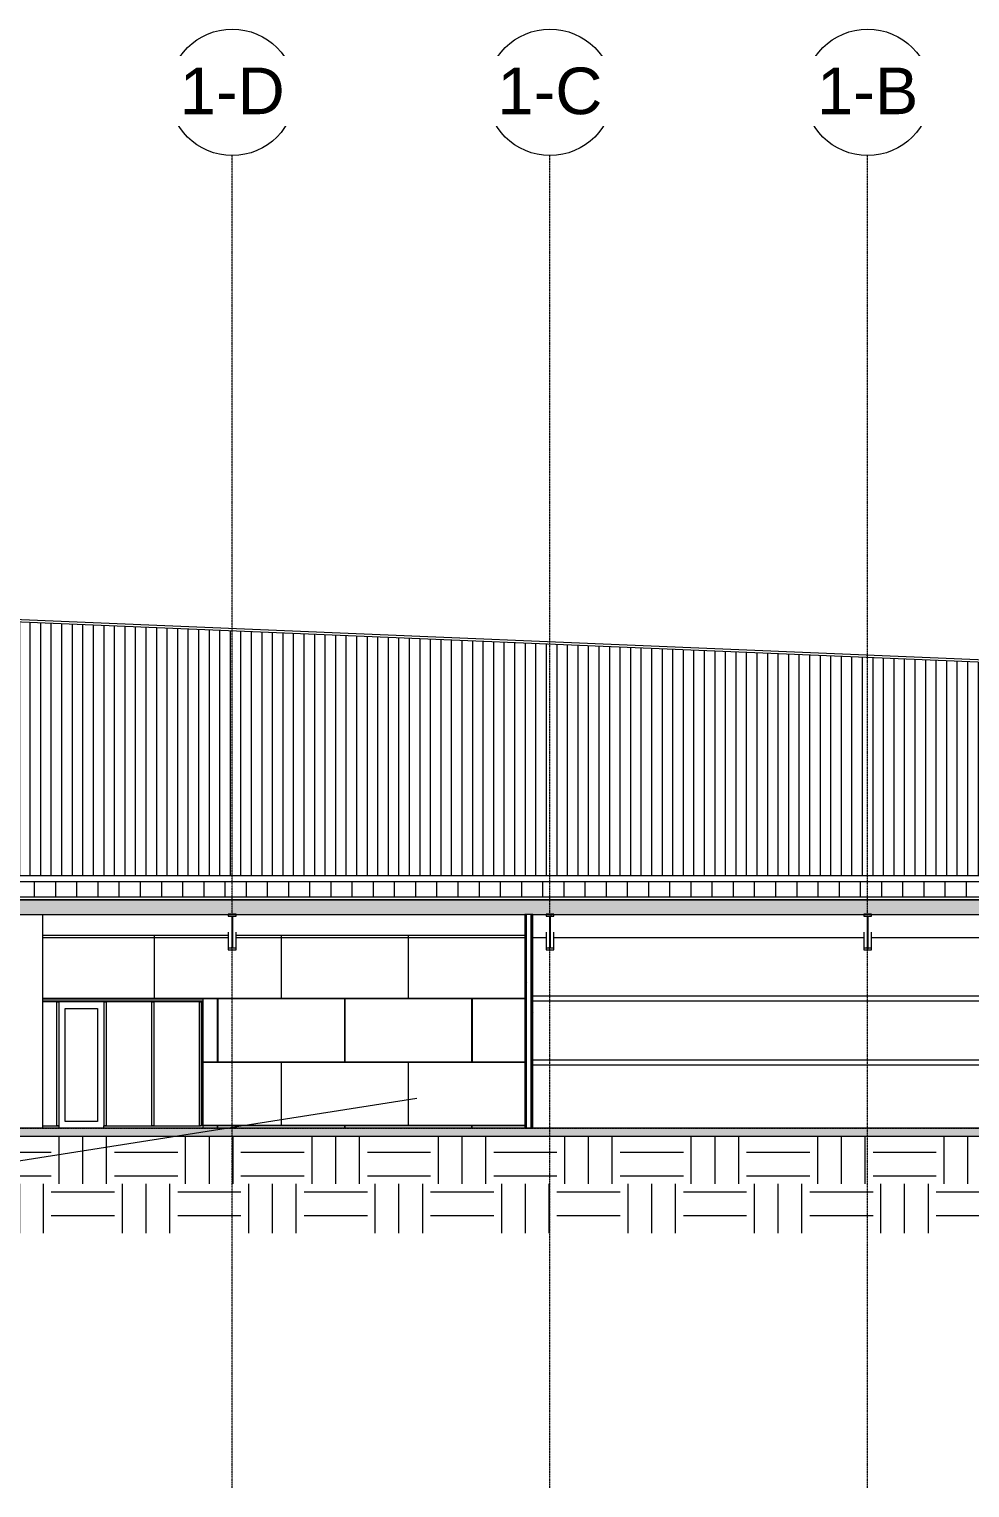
# Model space of a CAD drawing. Header units: inches. Extents: x 21386 to 98546, y -290 to 853.
# Drawn here: x 28353 to 29067, y -273 to 835 of the extents above; entities that cross this region are included whole.
import ezdxf

# ---------------------------------------------------------------- set-up
doc = ezdxf.new("R2010")
doc.units = ezdxf.units.IN
doc.header["$MEASUREMENT"] = 0
doc.linetypes.add('Grid Line 1_2_', pattern=[0.875, 0.5, -0.125, 0.125, -0.125])
for name, color, linetype, lineweight in [('A-ANNO-IDEN', 131, 'Continuous', 9), ('A-CLNG', 13, 'Continuous', 13), ('A-CLNG-PATT', 13, 'Continuous', 25), ('A-DOOR', 31, 'Continuous', 13), ('A-FLOR', 192, 'Continuous', 13), ('A-FLOR-LEVL', 51, 'Continuous', 9), ('A-FLOR-PATT', 8, 'Continuous', 25), ('A-GLAZ-CURT', 52, 'Continuous', 13), ('A-GLAZ-CWMG', 51, 'Continuous', 13), ('A-ROOF', 132, 'Continuous', 13), ('A-ROOF-PATT', 132, 'Continuous', 13), ('A-WALL', 113, 'Continuous', 13), ('A-WALL-PATT', 111, 'Continuous', 25), ('C-TOPO', 7, 'Continuous', 13), ('I-WALL', 2, 'Continuous', 13), ('S-BEAM', 12, 'Continuous', 13), ('S-GRID', 1, 'Continuous', 9), ('S-GRID-IDEN', 1, 'Continuous', 9)]:
    doc.layers.add(name, color=color, linetype=linetype, lineweight=lineweight)
doc.styles.add('Arial_2', font='arial.ttf', dxfattribs={"height": 35.407186})
pattern_1 = [(45, (22033.272, 107.706), (-19.007, 19.007), []), (45, (22033.272, 136.506), (-19.007, 19.007), [])]
pattern_2 = [(0, (22033.272, 107.706), (61.44, 15.36), [2.534, -43.546, 2.534, -43.546, -245.76]), (0, (22033.272, 107.706), (61.44, 15.36), [-92.16, 2.534, -89.626, 2.534, -43.546, -107.52]), (0, (22033.272, 107.706), (61.44, 15.36), [-230.4, 2.534, -28.186, 2.534, -74.266]), (120, (22056.312, 115.386), (-44.02215, 45.5286), [2.534, -43.546, 2.534, -43.546, -245.76]), (120, (22056.312, 115.386), (-44.02215, 45.5286), [-92.16, 2.534, -89.626, 2.534, -43.546, -107.52]), (120, (22056.312, 115.386), (-44.02215, 45.5286), [-230.4, 2.534, -28.186, 2.534, -74.266]), (240, (22063.992, 146.106), (-17.41785, -60.8886), [2.534, -43.546, 2.534, -43.546, -245.76]), (240, (22063.992, 146.106), (-17.41785, -60.8886), [-92.16, 2.534, -89.626, 2.534, -43.546, -107.52]), (240, (22063.992, 146.106), (-17.41785, -60.8886), [-230.4, 2.534, -28.186, 2.534, -74.266])]

# ---------------------------------------------------------------- blocks, each defined once
blk = doc.blocks.new('Struct_Xcel_Sports Complex_rvt-2-Building Section - North_South looking East _ Clinic')
at = {"layer": 'A-FLOR-PATT', "lineweight": 9}
h = blk.add_hatch(dxfattribs=at)
h.set_pattern_fill('FP_25', color=256, style=0, pattern_type=2)
h.set_pattern_definition([(50, (22033.27, 107.706), (55.0854, -4.8198), [5.76, -63.36]), (355, (22033.27, 107.706), (-10.6557, 57.7685), [4.608, -50.688]), (100.451, (22037.863, 107.305), (44.4295, 52.9487), [4.895, -53.848]), (46.184, (22033.27, 123.066), (81.9644, -12.712), [8.64, -95.04]), (96.636, (22040.1, 122.01), (71.7815, 74.8124), [7.343, -80.772]), (351.184, (22033.27, 123.07), (71.782, 74.8124), [6.912, -76.032]), (21, (22040.95, 119.226), (45.842, -30.9215), [5.76, -63.36]), (326, (22040.95, 119.226), (18.687, 55.6915), [4.608, -50.688]), (71.451, (22044.77, 116.65), (64.529, 24.77), [4.895, -53.848]), (37.5, (22033.272, 107.706), (0.9339, 25.5668), [2.534, -47.539, 2.534, -48.922, -50.88]), (37.5, (22033.272, 107.706), (0.9339, 25.5668), [-101.53, 2.534, -48.346]), (7.5, (22033.272, 107.706), (20.20404, 30.2913), [2.534, -26.803, 2.534, -46.387, -19.392]), (7.5, (22033.272, 107.706), (20.20404, 30.2913), [-78.259, 2.534, -16.858]), (327.5, (22016.146, 107.706), (40.9978, -1.7324), [2.534, -16.666, 2.534, -57.37, -79.488]), (327.5, (22016.146, 107.706), (40.9978, -1.7324), [-79.104, 2.534, -76.954]), (317.5, (22008.466, 107.706), (44.7889, 7.6878), [2.534, -22.426, 2.534, -37.248, -56.448]), (317.5, (22008.466, 107.706), (44.7889, 7.6878), [-64.742, 2.534, -53.914])])
h.paths.add_polyline_path([(22104.3, -6), (22790.8, -6), (22790.8, 0), (20899.6, 0), (20899.6, -6), (21794.5, -6)], flags=0)
at = {"layer": 'A-FLOR', "color": 7}
for p, q in [((22790.8, 0), (20899.6, 0)), ((20899.6, -6), (22790.8, -6))]:
    blk.add_line(p, q, dxfattribs=at)
blk = doc.blocks.new('W-Wide Flange - 2_-3_ deep-1401636-Building Section - North_South looking East _ Clinic')
at = {"layer": 'S-BEAM', "lineweight": 9}
h = blk.add_hatch(dxfattribs=at)
h.set_pattern_fill('FP_17', color=8, style=0, pattern_type=2)
h.set_pattern_definition(pattern_1)
h.paths.add_polyline_path([(21870.6, 135.4), (21870.6, 136.8), (21868.6, 136.8), (21868.3, 137), (21868, 137.3), (21867.9, 137.7), (21868, 160.4), (21868.1, 160.7), (21868.4, 161), (21868.8, 161.1), (21870.6, 161.1), (21870.6, 162.4), (21864.6, 162.4), (21864.6, 161.1), (21866.5, 161), (21866.8, 160.9), (21867.1, 160.6), (21867.2, 160.2), (21867.2, 137.5), (21867, 137.1), (21866.7, 136.8), (21866.3, 136.8), (21864.6, 136.8), (21864.6, 135.4)], flags=0)
at = {"layer": 'S-BEAM', "color": 7}
for p, q in [((21870.6, 162.4), (21864.6, 162.4)), ((21864.6, 162.4), (21864.6, 161.1)), ((21864.6, 161.1), (21866.3, 161.1)), ((21867.2, 160.2), (21867.2, 137.7)), ((21867.9, 137.7), (21867.9, 160.2)), ((21868.8, 161.1), (21870.6, 161.1)), ((21870.6, 161.1), (21870.6, 162.4)), ((21866.3, 136.8), (21864.6, 136.8)), ((21864.6, 136.8), (21864.6, 135.4)), ((21864.6, 135.4), (21870.6, 135.4)), ((21870.6, 136.8), (21868.8, 136.8)), ((21870.6, 135.4), (21870.6, 136.8))]:
    blk.add_line(p, q, dxfattribs=at)
at = {"layer": 'S-BEAM', "color": 8, "lineweight": 9}
for p, q in [((21864.6, 148.8), (21864.6, 136.8)), ((21870.6, 136.8), (21870.6, 148.8))]:
    blk.add_line(p, q, dxfattribs=at)
at = {"layer": 'S-BEAM', "color": 7, "flags": 128}
for points in [[(21866.3, 161.1), (21866.5, 161), (21866.7, 161), (21866.8, 160.9), (21867, 160.7), (21867.1, 160.6), (21867.2, 160.4), (21867.2, 160.2)], [(21867.9, 160.2), (21868, 160.4), (21868, 160.6), (21868.1, 160.7), (21868.3, 160.9), (21868.4, 161), (21868.6, 161), (21868.8, 161.1)], [(21867.2, 137.7), (21867.2, 137.5), (21867.1, 137.3), (21867, 137.1), (21866.8, 137), (21866.7, 136.8), (21866.5, 136.8), (21866.3, 136.8)], [(21868.8, 136.8), (21868.6, 136.8), (21868.4, 136.8), (21868.3, 137), (21868.1, 137.1), (21868, 137.3), (21868, 137.5), (21867.9, 137.7)]]:
    blk.add_lwpolyline(points, dxfattribs=at)
blk = doc.blocks.new('W-Wide Flange - 2_-3_ deep-V35-Building Section - North_South looking East _ Clinic')
at = {"layer": 'S-BEAM', "lineweight": 9}
h = blk.add_hatch(dxfattribs=at)
h.set_pattern_fill('FP_17', color=8, style=0, pattern_type=2)
h.set_pattern_definition(pattern_1)
h.paths.add_polyline_path([(21629.3, 135.4), (21629.3, 136.8), (21627.4, 136.8), (21627, 137), (21626.8, 137.3), (21626.7, 137.7), (21626.7, 160.4), (21626.9, 160.7), (21627.2, 161), (21627.6, 161.1), (21629.3, 161.1), (21629.3, 162.4), (21623.3, 162.4), (21623.3, 161.1), (21625.2, 161), (21625.6, 160.9), (21625.8, 160.6), (21625.9, 160.2), (21625.9, 137.5), (21625.7, 137.1), (21625.4, 136.8), (21625, 136.8), (21623.3, 136.8), (21623.3, 135.4), (21625, 135.4)], flags=0)
at = {"layer": 'S-BEAM', "color": 7}
for p, q in [((21629.3, 162.4), (21623.3, 162.4)), ((21623.3, 162.4), (21623.3, 161.1)), ((21623.3, 161.1), (21625, 161.1)), ((21625.9, 160.2), (21625.9, 137.7)), ((21626.7, 137.7), (21626.7, 160.2)), ((21627.6, 161.1), (21629.3, 161.1)), ((21629.3, 161.1), (21629.3, 162.4)), ((21625, 136.8), (21623.3, 136.8)), ((21623.3, 136.8), (21623.3, 135.4)), ((21623.3, 135.4), (21629.3, 135.4)), ((21629.3, 136.8), (21627.6, 136.8)), ((21629.3, 135.4), (21629.3, 136.8))]:
    blk.add_line(p, q, dxfattribs=at)
at = {"layer": 'S-BEAM', "color": 8, "lineweight": 9}
for p, q in [((21623.3, 148.8), (21623.3, 136.8)), ((21629.3, 136.8), (21629.3, 148.8))]:
    blk.add_line(p, q, dxfattribs=at)
at = {"layer": 'S-BEAM', "color": 7, "flags": 128}
for points in [[(21625, 161.1), (21625.2, 161), (21625.4, 161), (21625.6, 160.9), (21625.7, 160.7), (21625.8, 160.6), (21625.9, 160.4), (21625.9, 160.2)], [(21626.7, 160.2), (21626.7, 160.4), (21626.8, 160.6), (21626.9, 160.7), (21627, 160.9), (21627.2, 161), (21627.4, 161), (21627.6, 161.1)], [(21625.9, 137.7), (21625.9, 137.5), (21625.8, 137.3), (21625.7, 137.1), (21625.6, 137), (21625.4, 136.8), (21625.2, 136.8), (21625, 136.8)], [(21627.6, 136.8), (21627.4, 136.8), (21627.2, 136.8), (21627, 137), (21626.9, 137.1), (21626.8, 137.3), (21626.7, 137.5), (21626.7, 137.7)]]:
    blk.add_lwpolyline(points, dxfattribs=at)
blk = doc.blocks.new('W-Wide Flange - 2_-3_ deep-V38-Building Section - North_South looking East _ Clinic')
at = {"layer": 'S-BEAM', "lineweight": 9}
h = blk.add_hatch(dxfattribs=at)
h.set_pattern_fill('FP_17', color=8, style=0, pattern_type=2)
h.set_pattern_definition(pattern_1)
h.paths.add_polyline_path([(22111.8, 135.4), (22111.8, 136.8), (22109.9, 136.8), (22109.5, 137), (22109.3, 137.3), (22109.2, 137.7), (22109.2, 160.4), (22109.4, 160.7), (22109.7, 161), (22110.1, 161.1), (22111.8, 161.1), (22111.8, 162.4), (22105.8, 162.4), (22105.8, 161.1), (22107.7, 161), (22108.1, 160.9), (22108.3, 160.6), (22108.4, 160.2), (22108.4, 137.5), (22108.2, 137.1), (22107.9, 136.8), (22107.5, 136.8), (22105.8, 136.8), (22105.8, 135.4)], flags=0)
at = {"layer": 'S-BEAM', "color": 7}
for p, q in [((22111.8, 162.4), (22105.8, 162.4)), ((22105.8, 162.4), (22105.8, 161.1)), ((22105.8, 161.1), (22107.5, 161.1)), ((22108.4, 160.2), (22108.4, 137.7)), ((22109.2, 137.7), (22109.2, 160.2)), ((22110.1, 161.1), (22111.8, 161.1)), ((22111.8, 161.1), (22111.8, 162.4)), ((22107.5, 136.8), (22105.8, 136.8)), ((22105.8, 136.8), (22105.8, 135.4)), ((22105.8, 135.4), (22111.8, 135.4)), ((22111.8, 136.8), (22110.1, 136.8)), ((22111.8, 135.4), (22111.8, 136.8))]:
    blk.add_line(p, q, dxfattribs=at)
at = {"layer": 'S-BEAM', "color": 8, "lineweight": 9}
for p, q in [((22105.8, 148.8), (22105.8, 136.8)), ((22111.8, 136.8), (22111.8, 148.8))]:
    blk.add_line(p, q, dxfattribs=at)
at = {"layer": 'S-BEAM', "color": 7, "flags": 128}
for points in [[(22107.5, 161.1), (22107.7, 161), (22107.9, 161), (22108.1, 160.9), (22108.2, 160.7), (22108.3, 160.6), (22108.4, 160.4), (22108.4, 160.2)], [(22109.2, 160.2), (22109.2, 160.4), (22109.3, 160.6), (22109.4, 160.7), (22109.5, 160.9), (22109.7, 161), (22109.9, 161), (22110.1, 161.1)], [(22108.4, 137.7), (22108.4, 137.5), (22108.3, 137.3), (22108.2, 137.1), (22108.1, 137), (22107.9, 136.8), (22107.7, 136.8), (22107.5, 136.8)], [(22110.1, 136.8), (22109.9, 136.8), (22109.7, 136.8), (22109.5, 137), (22109.4, 137.1), (22109.3, 137.3), (22109.2, 137.5), (22109.2, 137.7)]]:
    blk.add_lwpolyline(points, dxfattribs=at)
blk = doc.blocks.new('Girt_C - 10_D-1401750-Building Section - North_South looking East _ Clinic')
at = {"layer": 'S-BEAM', "color": 8, "lineweight": 9}
for p, q in [((22350.6, 100.2), (21854.6, 100.2)), ((22359.8, 100.2), (22356.6, 100.2)), ((22359.8, 100), (22359.8, 96.7)), ((21482.1, 96.7), (21603.9, 96.7)), ((21482.1, 96.2), (21603.9, 96.2)), ((21854.6, 96.7), (22350.6, 96.7)), ((22276.6, 96.2), (22350.2, 96.2)), ((22356.6, 96.7), (22359.8, 96.7))]:
    blk.add_line(p, q, dxfattribs=at)
blk = doc.blocks.new('columns and girder2 - one-1334686-Building Section - North_South looking East _ Clinic')
at = {"layer": 'S-BEAM', "color": 10, "lineweight": 9}
for p, q in [((21146.8, 385), (21187.8, 383.3)), ((21187.8, 384.5), (21187.8, 341.5)), ((21190.8, 341.5), (21190.8, 384.4)), ((21190.8, 383.2), (21382.2, 375.2)), ((21363, 359), (21240.6, 341.5)), ((21251.2, 341.5), (21363, 357.5)), ((21382.2, 356.5), (21363, 359)), ((21363, 357.5), (21382.2, 355)), ((21146.8, 333.2), (21187.8, 333.2)), ((21187.8, 334.2), (21187.8, 330.5)), ((21190.8, 330.5), (21190.8, 334.2)), ((21190.8, 332.9), (21199.7, 334.2)), ((21187.8, 330.5), (21183.3, 293.3)), ((21184.8, 293.3), (21189.3, 330.5)), ((21187.8, 330.5), (21190.8, 330.5)), ((21182.4, 285.9), (21177.5, 245)), ((21179, 245), (21184, 285.9))]:
    blk.add_line(p, q, dxfattribs=at)
at = {"layer": 'S-BEAM', "color": 8, "lineweight": 9}
for p, q in [((22334.8, 96.2), (22334.8, 96)), ((22336.3, 96), (22336.3, 96.2))]:
    blk.add_line(p, q, dxfattribs=at)
blk = doc.blocks.new('Girt_C - 10_D-1835924-Building Section - North_South looking East _ Clinic')
at = {"layer": 'S-BEAM', "color": 8, "lineweight": 9}
for p, q in [((22273.2, 51.6), (21854.6, 51.6)), ((21854.6, 48.1), (22273.2, 48.1)), ((22273.2, 51.4), (22273.2, 48.1))]:
    blk.add_line(p, q, dxfattribs=at)
blk = doc.blocks.new('Girt_C - 10_D-1401751-Building Section - North_South looking East _ Clinic')
at = {"layer": 'S-BEAM', "color": 8, "lineweight": 9}
for p, q in [((21854.6, 144.7), (21864.6, 144.7)), ((21870.6, 144.7), (22105.8, 144.7)), ((22111.8, 144.7), (22347.1, 144.7)), ((22356.6, 144.7), (22359.8, 144.7)), ((22358.8, 148.7), (22358.1, 148.7)), ((22359.8, 148.2), (22358.1, 148.2)), ((22359.8, 148.2), (22359.8, 144.9))]:
    blk.add_line(p, q, dxfattribs=at)
blk = doc.blocks.new('System Panel - Interior Glazing-1220293-Building Section - North_South looking East _ Clinic')
at = {"layer": 'A-GLAZ-CURT', "color": 8, "lineweight": 9}
blk.add_line((21601.3, 96), (21566.9, 96), dxfattribs=at)
blk = doc.blocks.new('System Panel - Interior Glazing-1870824-Building Section - North_South looking East _ Clinic')
at = {"layer": 'A-GLAZ-CURT', "color": 8, "lineweight": 9}
blk.add_line((21565.1, 96), (21530.7, 96), dxfattribs=at)
blk = doc.blocks.new('Rectangular Mullion - Interior 1_75_ x 4_5_-1179494-Building Section - North_South looking East _ Clinic')
at = {"layer": 'A-GLAZ-CWMG', "color": 8, "lineweight": 9}
blk.add_line((21566, 1.8), (21602.2, 1.8), dxfattribs=at)
blk = doc.blocks.new('Rectangular Mullion - Interior 1_75_ x 4_5_-1220290-Building Section - North_South looking East _ Clinic')
at = {"layer": 'A-GLAZ-CWMG', "color": 8, "lineweight": 9}
for p, q in [((22313, 96), (22314.7, 96)), ((22313, 96), (22313, 1.8)), ((22314.7, 96), (22314.7, 1.8)), ((22314.7, 1.8), (22313, 1.8))]:
    blk.add_line(p, q, dxfattribs=at)
blk = doc.blocks.new('Door_Single_Storefront - one-V46-Building Section - North_South looking East _ Clinic')
at = {"layer": 'A-DOOR', "color": 8, "lineweight": 9}
for p, q in [((21528.9, 96), (21494.5, 96)), ((21499.5, 5), (21499.5, 91)), ((21499.5, 91), (21523.9, 91)), ((21523.9, 91), (21523.9, 5)), ((21523.9, 5), (21499.5, 5))]:
    blk.add_line(p, q, dxfattribs=at)
blk = doc.blocks.new('Rectangular Mullion - Interior 1_75_ x 4_5_-1870858-Building Section - North_South looking East _ Clinic')
at = {"layer": 'A-GLAZ-CWMG', "color": 8, "lineweight": 9}
for p, q in [((21528.9, 0), (21528.9, 1.8)), ((21528.9, 1.8), (21566, 1.8))]:
    blk.add_line(p, q, dxfattribs=at)
blk = doc.blocks.new('Rectangular Mullion - Interior 1_75_ x 4_5_-1869799-Building Section - North_South looking East _ Clinic')
at = {"layer": 'A-GLAZ-CWMG', "color": 8, "lineweight": 9}
for p, q in [((21601.6, 96), (21603.3, 96)), ((21601.6, 1.8), (21601.6, 96)), ((21603.3, 1.8), (21603.3, 96)), ((21603.3, 1.8), (21601.6, 1.8))]:
    blk.add_line(p, q, dxfattribs=at)
blk = doc.blocks.new('System Panel - Interior Glazing-1870739-Building Section - North_South looking East _ Clinic')
at = {"layer": 'A-GLAZ-CURT', "color": 8, "lineweight": 9}
blk.add_line((21492.7, 96), (21482.1, 96), dxfattribs=at)
blk = doc.blocks.new('Rectangular Mullion - Interior 1_75_ x 4_5_-1870859-Building Section - North_South looking East _ Clinic')
at = {"layer": 'A-GLAZ-CWMG', "color": 8, "lineweight": 9}
for p, q in [((21482.1, 1.8), (21494.5, 1.8)), ((21494.5, 1.8), (21494.5, 0))]:
    blk.add_line(p, q, dxfattribs=at)
blk = doc.blocks.new('Grid - Grid Head - Circle-14747-Building Section - North_South looking East _ Clinic')
at = {"layer": 'S-GRID-IDEN'}
blk.add_circle((21143.8, 786.7), 48, dxfattribs=at)

msp = doc.modelspace()

# ---------------------------------------------------------------- hatches: boundary and pattern name
at = {"layer": 'A-CLNG-PATT', "lineweight": 9}
h = msp.add_hatch(dxfattribs=at)
h.set_pattern_fill('FP_21', color=8, style=0, pattern_type=2)
h.set_pattern_definition([(161.57, (22034.232, 108.666), (-7.6802237, -0.0009796), [0, -54.643, 6.067, 0]), (18.43, (22032.312, 108.666), (-7.6802237, 0.0009796), [0, -54.643, 6.067, 0]), (108.43, (22034.232, 108.666), (3.8382953, -19.2013653), [18.211, -42.499]), (71.57, (22032.312, 108.666), (3.8382953, 19.2013653), [18.211, -42.499])])
h.paths.add_polyline_path([(28734.3, 162.2), (29667, 162.2), (29667, 173.3), (27772, 173.3), (27772, 162.2), (28733.7, 162.2)], flags=0)
at = {"layer": 'A-ROOF-PATT', "lineweight": 9}
h = msp.add_hatch(dxfattribs=at)
h.set_pattern_fill('FP_22', color=8, style=0, pattern_type=2)
h.set_pattern_definition([(90, (180.953, -760.156), (-16.082, 1e-15), [])])
h.paths.add_polyline_path([(27769.5, 175.4), (29666.2, 175.5), (29666.2, 188.2), (29613.2, 188.2), (29613.2, 179.8), (29614.8, 179.8), (29614.8, 179.7), (29534.2, 179.7), (29534.2, 179.8), (29535.8, 179.8), (29535.8, 188.2), (29440.8, 188.2), (29440.8, 177.1), (29396.8, 177.1), (29396.8, 187.1), (29361.5, 187.1), (29361.5, 188.2), (29329, 188.1), (29329, 182.6), (29269.5, 182.6), (29269.5, 188.7), (29253.2, 188.7), (29253.2, 187.7), (29251, 187.7), (29251, 187.4), (29234.5, 187.4), (29234.5, 186.6), (29233.9, 186.1), (29233.8, 186.2), (29233.8, 187.4), (29232.4, 187.4), (29232.4, 176.4), (29231.3, 176.4), (29228.5, 176.4), (29228.5, 187.4), (29227.1, 187.4), (29227, 186.1), (29226.5, 186.7), (29226.5, 187.4), (29226, 187.4), (29226, 176.4), (29223.1, 176.4), (29223.1, 187.4), (28002.2, 187.5), (28002.2, 187.6), (27769.5, 187.6), (27769.5, 183.8)], flags=0)
at = {"layer": 'A-WALL-PATT', "lineweight": 9}
h = msp.add_hatch(dxfattribs=at)
h.set_pattern_fill('FP_27', color=8, style=0, pattern_type=2)
h.set_pattern_definition([(90, (22305.319, 0), (-8, 5e-16), [])])
h.paths.add_polyline_path([(28002.2, 192), (29223.1, 192), (29223.1, 241.8), (29226, 241.8), (29226, 192), (29226.5, 192), (29226.5, 198.6), (29226.8, 198.7), (29228.5, 198.7), (29228.5, 240.8), (29232.4, 240.8), (29232.4, 198.7), (29234.4, 198.6), (29234.5, 198.5), (29234.5, 192), (29250, 192), (29250, 346.6), (28265.3, 387.6), (28265.3, 238.9), (28002.2, 238.9), (28002.2, 193.6)], flags=0)
h.paths.add_polyline_path([(29227, 237.3), (29226.5, 237.8), (29226.5, 241.1), (29226.6, 241.1), (29226.6, 237.8), (29227.1, 237.4)], flags=0)
h.paths.add_polyline_path([(29233.9, 237.3), (29233.8, 237.4), (29234.3, 237.8), (29234.3, 241.1), (29234.5, 241.1), (29234.5, 237.8), (29234.2, 237.6)], flags=0)
h.paths.add_polyline_path([(29221.7, 239.5), (29221.7, 239.5), (29222.1, 240), (29222.2, 243.5), (29237.6, 242.6), (29237.7, 240), (29237.6, 240), (29237.6, 242.6), (29222.2, 243.4), (29222.1, 239.9)], flags=0)
h.paths.add_polyline_path([(29232.1, 241.2), (29226.6, 241.2), (29226.6, 241.3), (29234.3, 241.3), (29234.3, 241.2), (29232.2, 241.2)], flags=0)
h = msp.add_hatch(dxfattribs=at)
h.set_pattern_fill('FP_32', color=8, style=0, pattern_type=2)
h.set_pattern_definition(pattern_2)
h.paths.add_polyline_path([(28729.6, 0), (28729.6, 162.2), (28729, 162.2), (28729, 0)], flags=0)
h = msp.add_hatch(dxfattribs=at)
h.set_pattern_fill('FP_32', color=8, style=0, pattern_type=2)
h.set_pattern_definition(pattern_2)
h.paths.add_polyline_path([(28730.2, 0), (28730.2, 162.2), (28729.6, 162.2), (28729.6, 0)], flags=0)
h = msp.add_hatch(dxfattribs=at)
h.set_pattern_fill('FP_32', color=8, style=0, pattern_type=2)
h.set_pattern_definition(pattern_2)
h.paths.add_polyline_path([(28734.3, 0), (28734.3, 162.2), (28733.7, 162.2), (28733.7, 0)], flags=0)
h = msp.add_hatch(dxfattribs=at)
h.set_pattern_fill('FP_32', color=8, style=0, pattern_type=2)
h.set_pattern_definition(pattern_2)
h.paths.add_polyline_path([(28735, 0), (28735, 162.2), (28734.3, 162.2), (28734.3, 0)], flags=0)
h = msp.add_hatch(dxfattribs=at)
h.set_pattern_fill('FP_29', color=8, style=0, pattern_type=2)
h.set_pattern_definition([(90, (21354.43, 532.5), (-193, -193), [48, -145]), (180, (21354.43, 532.5), (-2e-14, -193), [96.25, -96.75]), (270, (21258.18, 580.5), (-193, -193), [48, -145]), (180, (21354.43, 580.5), (-2e-14, -193), [96.25, -96.75]), (270, (21257.93, 580.5), (-193, -193), [48, -145]), (180, (21257.93, 580.5), (-2e-14, -193), [96.25, -96.75]), (90, (21161.68, 532.5), (-193, -193), [48, -145]), (180, (21257.93, 532.5), (-2e-14, -193), [96.25, -96.75]), (90, (21306.43, 580.75), (-193, -193), [48, -145]), (180, (21354.68, 580.75), (-2e-14, -193), [48.25, -144.75]), (180, (21354.68, 628.75), (-2e-14, -193), [48.25, -144.75]), (90, (21209.93, 580.75), (-193, -193), [48, -145]), (180, (21306.18, 580.75), (-2e-14, -193), [96.25, -96.75]), (270, (21306.18, 628.75), (-193, -193), [48, -145]), (180, (21306.18, 628.75), (-2e-14, -193), [96.25, -96.75]), (180, (21209.68, 580.75), (-2e-14, -193), [48, -145]), (270, (21209.68, 628.75), (-193, -193), [48, -145]), (180, (21209.68, 628.75), (-2e-14, -193), [48, -145]), (90, (21354.43, 629), (-193, -193), [48, -145]), (180, (21354.43, 629), (-2e-14, -193), [96.25, -96.75]), (270, (21258.18, 677), (-193, -193), [48, -145]), (180, (21354.43, 677), (-2e-14, -193), [96.25, -96.75]), (270, (21257.93, 677), (-193, -193), [48, -145]), (180, (21257.93, 677), (-2e-14, -193), [96.25, -96.75]), (270, (21161.68, 677), (-193, -193), [48, -145]), (180, (21257.93, 629), (-2e-14, -193), [96.25, -96.75]), (90, (21306.43, 677.25), (-193, -193), [48, -145]), (180, (21354.68, 677.25), (-2e-14, -193), [48.25, -144.75]), (180, (21354.68, 725.25), (-2e-14, -193), [48.25, -144.75]), (90, (21209.93, 677.25), (-193, -193), [48, -145]), (180, (21306.18, 677.25), (-2e-14, -193), [96.25, -96.75]), (270, (21306.18, 725.25), (-193, -193), [48, -145]), (180, (21306.18, 725.25), (-2e-14, -193), [96.25, -96.75]), (180, (21209.68, 677.25), (-2e-14, -193), [48, -145]), (270, (21209.68, 725.25), (-193, -193), [48, -145]), (180, (21209.68, 725.25), (-2e-14, -193), [48, -145])])
h.paths.add_polyline_path([(28729, 0), (28729, 146.3), (28509.7, 146.3), (28509.7, 135.4), (28503.7, 135.4), (28503.7, 146.3), (28362.5, 146.3), (28362.5, 98.2), (28484.3, 98.2), (28484.3, 0), (28674.9, 0)], flags=0)
at = {"layer": 'C-TOPO', "lineweight": 9}
h = msp.add_hatch(dxfattribs=at)
h.set_pattern_fill('FP_18', color=8, style=0, pattern_type=2)
h.set_pattern_definition([(0, (22033.27, 107.706), (48, 48), [48, -48]), (0, (22033.27, 125.706), (48, 48), [48, -48]), (0, (22033.27, 143.706), (48, 48), [48, -48]), (90, (22039.27, 149.706), (-48, 48), [48, -48]), (90, (22057.27, 149.706), (-48, 48), [48, -48]), (90, (22075.27, 149.706), (-48, 48), [48, -48])])
h.paths.add_polyline_path([(29882.8, -79.8), (29914.3, -79.8), (29914.3, 0), (29681.2, 0), (29681.2, -36), (29684.2, -36), (29684.2, -48), (29666.2, -48), (29666.2, -36), (29671.2, -36), (29671.2, -6), (27780, -6), (27780, -36), (27785, -36), (27785, -48), (27767, -48), (27767, -36), (27770, -36), (27770, 0), (27435.5, 0), (27435.5, -79.8), (29802.1, -79.8)], flags=0)
h.paths.add_polyline_path([(29416, -24), (29416, -12), (29432, -12), (29432, -24)], flags=0)

# ---------------------------------------------------------------- linework, layer by layer
at = {"layer": 'A-ANNO-IDEN', "color": 153}
msp.add_line((28646.9, 22.4), (27580.8, -145), dxfattribs=at)
at = {"layer": 'A-CLNG', "color": 7}
for p, q in [((29667, 173.3), (27772, 173.3)), ((27772, 162.2), (28729, 162.2)), ((28735, 162.2), (29231, 162.2))]:
    msp.add_line(p, q, dxfattribs=at)
at = {"layer": 'A-FLOR-LEVL', "linetype": 'Grid Line 1_2_'}
msp.add_line((27242, 0), (30541.3, 0), dxfattribs=at)
at = {"layer": 'A-ROOF', "color": 8, "lineweight": 9}
for p, q in [((28000.9, 400.6), (29313.5, 346)), ((29313.5, 344), (28000.9, 398.6)), ((28003.7, 187.4), (29223.1, 187.4))]:
    msp.add_line(p, q, dxfattribs=at)
at = {"layer": 'A-ROOF', "color": 7}
for p, q in [((29667, 175.4), (27769.5, 175.4)), ((27769.5, 173.4), (29667, 173.4))]:
    msp.add_line(p, q, dxfattribs=at)
at = {"layer": 'A-WALL', "color": 8, "lineweight": 9}
msp.add_line((28002.2, 192), (29223.1, 192), dxfattribs=at)
at = {"layer": 'A-WALL', "color": 7}
for p, q in [((28735, 162.2), (28729, 162.2)), ((28729.6, 0), (28729.6, 162.2)), ((28730.2, 0), (28730.2, 162.2)), ((28733.7, 0), (28733.7, 162.2)), ((28734.3, 0), (28734.3, 162.2))]:
    msp.add_line(p, q, dxfattribs=at)
at = {"layer": 'I-WALL', "color": 8, "lineweight": 9}
for p, q in [((28362.5, 162.2), (28362.5, 0)), ((28503.7, 146.3), (28362.5, 146.3)), ((28362.5, 144.8), (28503.7, 144.8)), ((28729, 146.3), (28509.7, 146.3)), ((28509.7, 144.8), (28729, 144.8)), ((28735, 144.8), (28745, 144.8)), ((28751, 144.8), (28986.2, 144.8)), ((28992.2, 144.8), (29227.5, 144.8)), ((28362.5, 98.2), (28484.3, 98.2)), ((28484.3, 98.2), (28484.3, 0))]:
    msp.add_line(p, q, dxfattribs=at)
at = {"layer": 'I-WALL', "color": 7}
for p, q in [((28729, 162.2), (28729, 0)), ((28735, 0), (28735, 162.2)), ((28729, 0), (28735, 0))]:
    msp.add_line(p, q, dxfattribs=at)
at = {"layer": 'S-GRID', "linetype": 'Grid Line 1_2_'}
for p, q in [((28506.7, -273.2), (28506.7, 738.7)), ((28506.7, -273.2), (28506.7, 738.7)), ((28748, -273.2), (28748, 738.7)), ((28748, -273.2), (28748, 738.7)), ((28989.2, -273.2), (28989.2, 738.7)), ((28989.2, -273.2), (28989.2, 738.7))]:
    msp.add_line(p, q, dxfattribs=at)

# ---------------------------------------------------------------- block references
at = {"color": 50, "lineweight": 5}
msp.add_blockref('Struct_Xcel_Sports Complex_rvt-2-Building Section - North_South looking East _ Clinic', (6880.4, 0), dxfattribs=at)
at = {"layer": 'A-DOOR', "color": 8, "lineweight": 9}
msp.add_blockref('Door_Single_Storefront - one-V46-Building Section - North_South looking East _ Clinic', (6880.4, 0), dxfattribs=at)
at = {"layer": 'A-GLAZ-CURT', "color": 8, "lineweight": 9}
for name in ['System Panel - Interior Glazing-1870739-Building Section - North_South looking East _ Clinic', 'System Panel - Interior Glazing-1870824-Building Section - North_South looking East _ Clinic', 'System Panel - Interior Glazing-1220293-Building Section - North_South looking East _ Clinic']:
    msp.add_blockref(name, (6880.4, 0), dxfattribs=at)
at = {"layer": 'A-GLAZ-CWMG', "color": 8, "lineweight": 9}
for name, p in [('Rectangular Mullion - Interior 1_75_ x 4_5_-1220290-Building Section - North_South looking East _ Clinic', (6060.2, 0)), ('Rectangular Mullion - Interior 1_75_ x 4_5_-1220290-Building Section - North_South looking East _ Clinic', (6096.3, 0)), ('Rectangular Mullion - Interior 1_75_ x 4_5_-1220290-Building Section - North_South looking East _ Clinic', (6132.5, 0)), ('Rectangular Mullion - Interior 1_75_ x 4_5_-1220290-Building Section - North_South looking East _ Clinic', (6168.7, 0)), ('Rectangular Mullion - Interior 1_75_ x 4_5_-1869799-Building Section - North_South looking East _ Clinic', (6880.4, 0)), ('Rectangular Mullion - Interior 1_75_ x 4_5_-1870859-Building Section - North_South looking East _ Clinic', (6880.4, 0)), ('Rectangular Mullion - Interior 1_75_ x 4_5_-1870858-Building Section - North_South looking East _ Clinic', (6880.4, 0)), ('Rectangular Mullion - Interior 1_75_ x 4_5_-1179494-Building Section - North_South looking East _ Clinic', (6880.4, 0))]:
    msp.add_blockref(name, p, dxfattribs=at)
at = {"layer": 'S-BEAM', "color": 10, "lineweight": 9}
msp.add_blockref('columns and girder2 - one-1334686-Building Section - North_South looking East _ Clinic', (6880.4, 0), dxfattribs=at)
at = {"layer": 'S-BEAM', "color": 8, "lineweight": 9}
for name in ['W-Wide Flange - 2_-3_ deep-V35-Building Section - North_South looking East _ Clinic', 'W-Wide Flange - 2_-3_ deep-1401636-Building Section - North_South looking East _ Clinic', 'W-Wide Flange - 2_-3_ deep-V38-Building Section - North_South looking East _ Clinic', 'Girt_C - 10_D-1401751-Building Section - North_South looking East _ Clinic', 'Girt_C - 10_D-1401750-Building Section - North_South looking East _ Clinic', 'Girt_C - 10_D-1835924-Building Section - North_South looking East _ Clinic']:
    msp.add_blockref(name, (6880.4, 0), dxfattribs=at)
at = {"layer": 'S-GRID-IDEN'}
for p in [(7362.9, 0), (7604.2, 0), (7845.4, 0)]:
    msp.add_blockref('Grid - Grid Head - Circle-14747-Building Section - North_South looking East _ Clinic', p, dxfattribs=at)

# ---------------------------------------------------------------- next in the draw order: texts
at = {"layer": 'S-GRID-IDEN', "char_height": 35.41, "width": 85.104, "attachment_point": 2, "line_spacing_factor": 0.938532, "style": 'Arial_2', "bg_fill": 3, "box_fill_scale": 1.25, "bg_fill_color": 0, "bg_fill_transparency": 0}
for s, insert in [('3-6', (28506.7, 805.5)), ('3-5', (28747.9, 805.5)), ('3-4', (28989.2, 805.5))]:
    msp.add_mtext(s, dxfattribs=dict(at, insert=insert))

# ---------------------------------------------------------------- next in the draw order: block references
at = {"layer": 'S-GRID-IDEN'}
for p in [(7362.9, 0), (7604.2, 0), (7845.4, 0)]:
    msp.add_blockref('Grid - Grid Head - Circle-14747-Building Section - North_South looking East _ Clinic', p, dxfattribs=at)

# ---------------------------------------------------------------- next in the draw order: texts
at = {"layer": 'S-GRID-IDEN', "char_height": 35.41, "attachment_point": 2, "line_spacing_factor": 0.938532, "style": 'Arial_2', "bg_fill": 3, "box_fill_scale": 1.25, "bg_fill_color": 0, "bg_fill_transparency": 0}
for s, insert, width in [('1-D', (28506.7, 805.5), 94.608), ('1-C', (28747.9, 805.5), 94.608), ('1-B', (28989.2, 805.5), 91.584)]:
    msp.add_mtext(s, dxfattribs=dict(at, insert=insert, width=width))

doc.saveas('drawing.dxf')
